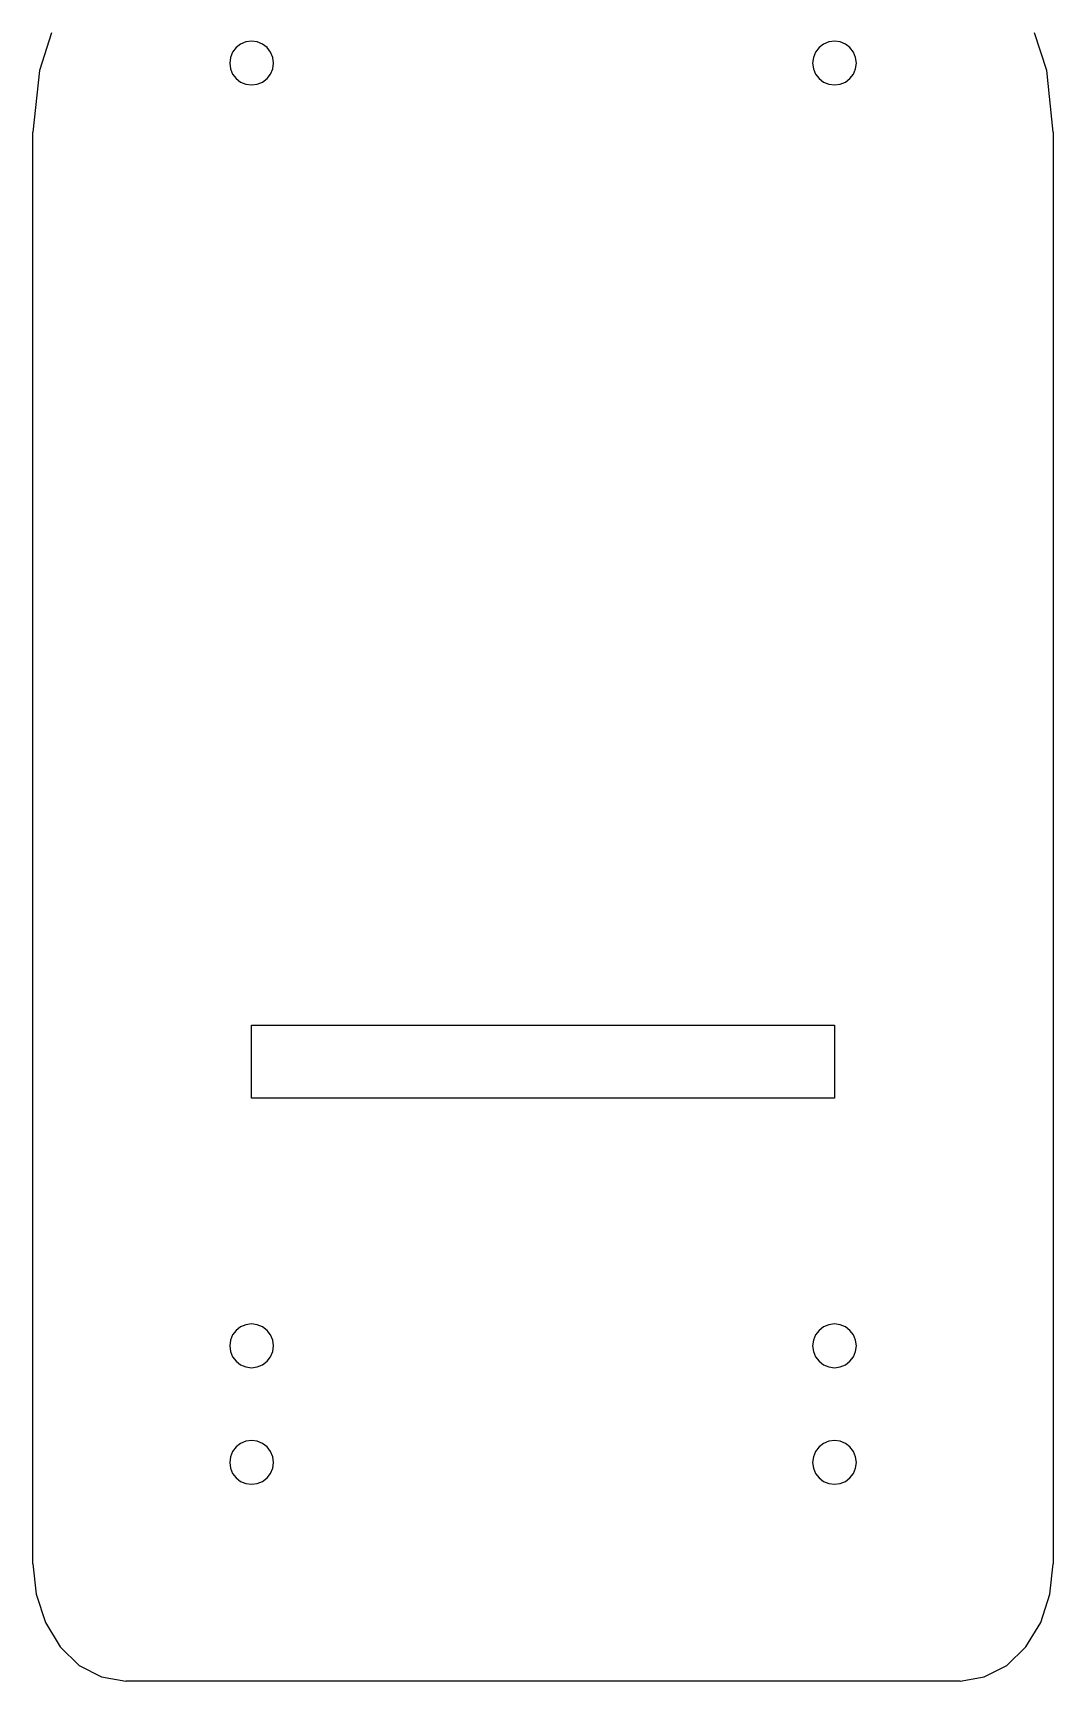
# Model space of a CAD drawing. Extents: x -8.3 to -1.3, y -3.5 to 7.8.
import ezdxf

# ---------------------------------------------------------------- set-up
doc = ezdxf.new("R2010")
doc.units = 0
doc.layers.get('0').update_dxf_attribs({"linetype": 'CONTINUOUS'})

msp = doc.modelspace()

# ---------------------------------------------------------------- linework, layer by layer
for p, q in [((-8.122, 7.811), (-8.206, 7.554)), ((-1.294, 7.554), (-1.378, 7.811)), ((-6.856, 7.71), (-6.88, 7.679)), ((-6.825, 7.734), (-6.856, 7.71)), ((-6.789, 7.749), (-6.825, 7.734)), ((-6.75, 7.754), (-6.789, 7.749)), ((-6.711, 7.749), (-6.75, 7.754)), ((-6.675, 7.734), (-6.711, 7.749)), ((-6.644, 7.71), (-6.675, 7.734)), ((-6.62, 7.679), (-6.644, 7.71)), ((-2.856, 7.71), (-2.88, 7.679)), ((-2.825, 7.734), (-2.856, 7.71)), ((-2.789, 7.749), (-2.825, 7.734)), ((-2.75, 7.754), (-2.789, 7.749)), ((-2.711, 7.749), (-2.75, 7.754)), ((-2.675, 7.734), (-2.711, 7.749)), ((-2.644, 7.71), (-2.675, 7.734)), ((-2.62, 7.679), (-2.644, 7.71)), ((-6.895, 7.643), (-6.9, 7.604)), ((-6.9, 7.604), (-6.895, 7.565)), ((-6.88, 7.679), (-6.895, 7.643)), ((-6.605, 7.643), (-6.62, 7.679)), ((-6.6, 7.604), (-6.605, 7.643)), ((-6.605, 7.565), (-6.6, 7.604)), ((-2.895, 7.643), (-2.9, 7.604)), ((-2.9, 7.604), (-2.895, 7.565)), ((-2.88, 7.679), (-2.895, 7.643)), ((-2.605, 7.643), (-2.62, 7.679)), ((-2.6, 7.604), (-2.605, 7.643)), ((-2.605, 7.565), (-2.6, 7.604)), ((-8.206, 7.554), (-8.25, 7.13)), ((-6.895, 7.565), (-6.88, 7.529)), ((-6.88, 7.529), (-6.856, 7.498)), ((-6.856, 7.498), (-6.825, 7.474)), ((-6.825, 7.474), (-6.789, 7.459)), ((-6.711, 7.459), (-6.675, 7.474)), ((-6.675, 7.474), (-6.644, 7.498)), ((-6.644, 7.498), (-6.62, 7.529)), ((-6.62, 7.529), (-6.605, 7.565)), ((-2.895, 7.565), (-2.88, 7.529)), ((-2.88, 7.529), (-2.856, 7.498)), ((-2.856, 7.498), (-2.825, 7.474)), ((-2.825, 7.474), (-2.789, 7.459)), ((-2.711, 7.459), (-2.675, 7.474)), ((-2.675, 7.474), (-2.644, 7.498)), ((-2.644, 7.498), (-2.62, 7.529)), ((-2.62, 7.529), (-2.605, 7.565)), ((-1.25, 7.13), (-1.294, 7.554)), ((-6.789, 7.459), (-6.75, 7.454)), ((-6.75, 7.454), (-6.711, 7.459)), ((-2.789, 7.459), (-2.75, 7.454)), ((-2.75, 7.454), (-2.711, 7.459)), ((-8.25, -2.691), (-8.25, 7.13)), ((-1.25, 7.13), (-1.25, -2.691)), ((-6.75, 0.504), (-6.75, 1.004)), ((-6.75, 1.004), (-2.75, 1.004)), ((-2.75, 1.004), (-2.75, 0.504)), ((-2.75, 0.504), (-6.75, 0.504)), ((-6.88, -1.121), (-6.895, -1.157)), ((-6.856, -1.09), (-6.88, -1.121)), ((-6.825, -1.066), (-6.856, -1.09)), ((-6.789, -1.051), (-6.825, -1.066)), ((-6.75, -1.046), (-6.789, -1.051)), ((-6.711, -1.051), (-6.75, -1.046)), ((-6.675, -1.066), (-6.711, -1.051)), ((-6.644, -1.09), (-6.675, -1.066)), ((-6.62, -1.121), (-6.644, -1.09)), ((-6.605, -1.157), (-6.62, -1.121)), ((-2.88, -1.121), (-2.895, -1.157)), ((-2.856, -1.09), (-2.88, -1.121)), ((-2.825, -1.066), (-2.856, -1.09)), ((-2.789, -1.051), (-2.825, -1.066)), ((-2.75, -1.046), (-2.789, -1.051)), ((-2.711, -1.051), (-2.75, -1.046)), ((-2.675, -1.066), (-2.711, -1.051)), ((-2.644, -1.09), (-2.675, -1.066)), ((-2.62, -1.121), (-2.644, -1.09)), ((-2.605, -1.157), (-2.62, -1.121)), ((-6.895, -1.157), (-6.9, -1.196)), ((-6.9, -1.196), (-6.895, -1.235)), ((-6.895, -1.235), (-6.88, -1.271)), ((-6.62, -1.271), (-6.605, -1.235)), ((-6.6, -1.196), (-6.605, -1.157)), ((-6.605, -1.235), (-6.6, -1.196)), ((-2.895, -1.157), (-2.9, -1.196)), ((-2.9, -1.196), (-2.895, -1.235)), ((-2.895, -1.235), (-2.88, -1.271)), ((-2.62, -1.271), (-2.605, -1.235)), ((-2.6, -1.196), (-2.605, -1.157)), ((-2.605, -1.235), (-2.6, -1.196)), ((-6.88, -1.271), (-6.856, -1.302)), ((-6.856, -1.302), (-6.825, -1.326)), ((-6.825, -1.326), (-6.789, -1.341)), ((-6.789, -1.341), (-6.75, -1.346)), ((-6.75, -1.346), (-6.711, -1.341)), ((-6.711, -1.341), (-6.675, -1.326)), ((-6.675, -1.326), (-6.644, -1.302)), ((-6.644, -1.302), (-6.62, -1.271)), ((-2.88, -1.271), (-2.856, -1.302)), ((-2.856, -1.302), (-2.825, -1.326)), ((-2.825, -1.326), (-2.789, -1.341)), ((-2.789, -1.341), (-2.75, -1.346)), ((-2.75, -1.346), (-2.711, -1.341)), ((-2.711, -1.341), (-2.675, -1.326)), ((-2.675, -1.326), (-2.644, -1.302)), ((-2.644, -1.302), (-2.62, -1.271)), ((-6.88, -1.921), (-6.895, -1.957)), ((-6.856, -1.89), (-6.88, -1.921)), ((-6.825, -1.866), (-6.856, -1.89)), ((-6.789, -1.851), (-6.825, -1.866)), ((-6.75, -1.846), (-6.789, -1.851)), ((-6.711, -1.851), (-6.75, -1.846)), ((-6.675, -1.866), (-6.711, -1.851)), ((-6.644, -1.89), (-6.675, -1.866)), ((-6.62, -1.921), (-6.644, -1.89)), ((-6.605, -1.957), (-6.62, -1.921)), ((-2.88, -1.921), (-2.895, -1.957)), ((-2.856, -1.89), (-2.88, -1.921)), ((-2.825, -1.866), (-2.856, -1.89)), ((-2.789, -1.851), (-2.825, -1.866)), ((-2.75, -1.846), (-2.789, -1.851)), ((-2.711, -1.851), (-2.75, -1.846)), ((-2.675, -1.866), (-2.711, -1.851)), ((-2.644, -1.89), (-2.675, -1.866)), ((-2.62, -1.921), (-2.644, -1.89)), ((-2.605, -1.957), (-2.62, -1.921)), ((-6.895, -1.957), (-6.9, -1.996)), ((-6.9, -1.996), (-6.895, -2.035)), ((-6.895, -2.035), (-6.88, -2.071)), ((-6.62, -2.071), (-6.605, -2.035)), ((-6.6, -1.996), (-6.605, -1.957)), ((-6.605, -2.035), (-6.6, -1.996)), ((-2.895, -1.957), (-2.9, -1.996)), ((-2.9, -1.996), (-2.895, -2.035)), ((-2.895, -2.035), (-2.88, -2.071)), ((-2.62, -2.071), (-2.605, -2.035)), ((-2.6, -1.996), (-2.605, -1.957)), ((-2.605, -2.035), (-2.6, -1.996)), ((-6.88, -2.071), (-6.856, -2.102)), ((-6.856, -2.102), (-6.825, -2.126)), ((-6.825, -2.126), (-6.789, -2.141)), ((-6.789, -2.141), (-6.75, -2.146)), ((-6.75, -2.146), (-6.711, -2.141)), ((-6.711, -2.141), (-6.675, -2.126)), ((-6.675, -2.126), (-6.644, -2.102)), ((-6.644, -2.102), (-6.62, -2.071)), ((-2.88, -2.071), (-2.856, -2.102)), ((-2.856, -2.102), (-2.825, -2.126)), ((-2.825, -2.126), (-2.789, -2.141)), ((-2.789, -2.141), (-2.75, -2.146)), ((-2.75, -2.146), (-2.711, -2.141)), ((-2.711, -2.141), (-2.675, -2.126)), ((-2.675, -2.126), (-2.644, -2.102)), ((-2.644, -2.102), (-2.62, -2.071)), ((-8.25, -2.691), (-8.229, -2.899)), ((-1.272, -2.899), (-1.25, -2.691)), ((-8.229, -2.899), (-8.165, -3.093)), ((-1.335, -3.093), (-1.272, -2.899)), ((-8.165, -3.093), (-8.064, -3.26)), ((-1.437, -3.26), (-1.335, -3.093)), ((-8.064, -3.26), (-7.932, -3.388)), ((-1.568, -3.388), (-1.437, -3.26)), ((-7.932, -3.388), (-7.779, -3.468)), ((-1.722, -3.468), (-1.568, -3.388)), ((-7.779, -3.468), (-7.614, -3.496)), ((-1.887, -3.496), (-7.614, -3.496)), ((-1.887, -3.496), (-1.722, -3.468))]:
    msp.add_line(p, q)

doc.saveas('drawing.dxf')
